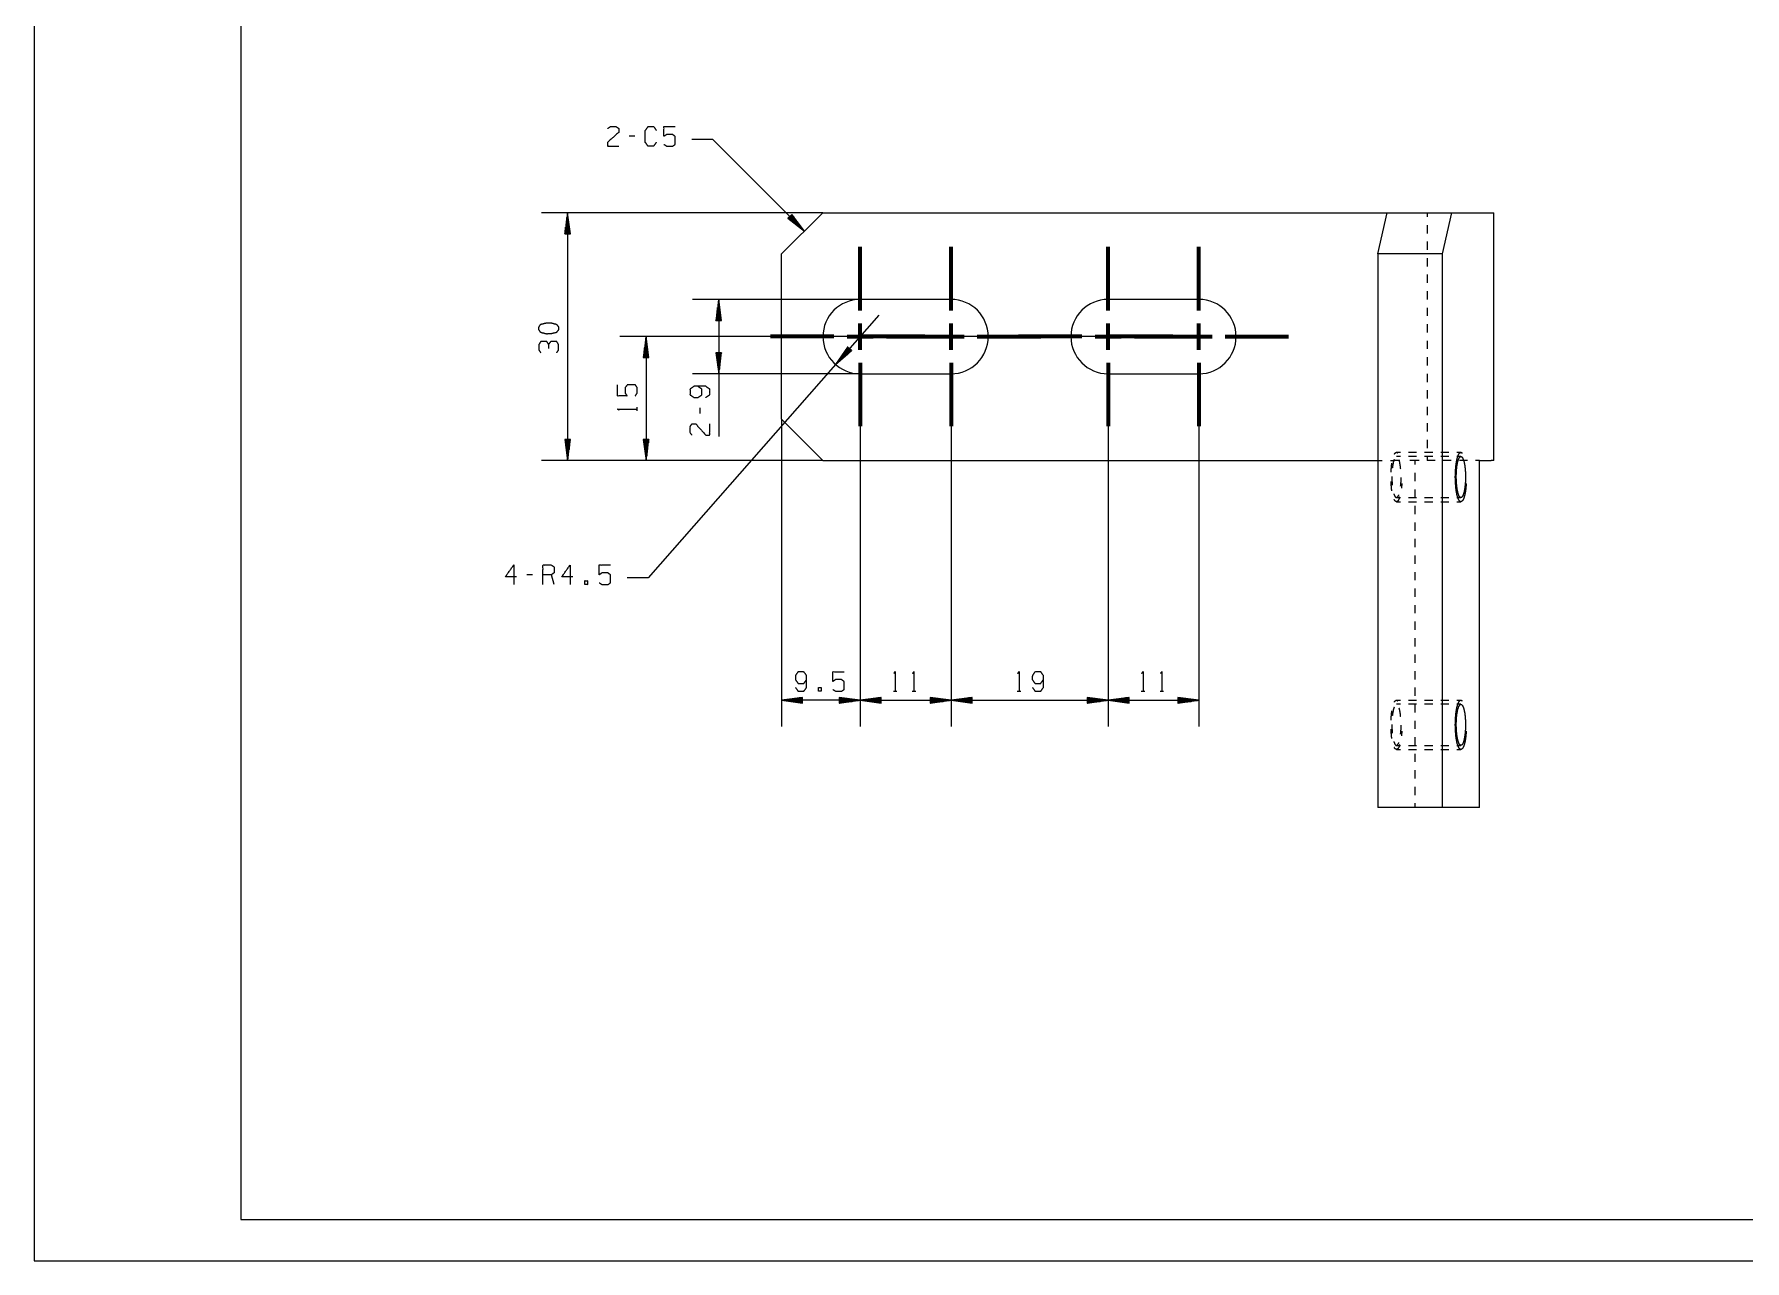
# Model space of a CAD drawing. Header units: millimetres. Extents: x 0 to 420, y 0 to 297.
# Drawn here: x 0 to 207, y 0 to 148.5 of the extents above; entities that cross this region are included whole.
import ezdxf

# ---------------------------------------------------------------- set-up
doc = ezdxf.new("R2010")
doc.units = ezdxf.units.MM
doc.layers.add('1', color=7, linetype='Continuous', true_color=0xffffff)

msp = doc.modelspace()

# ---------------------------------------------------------------- linework, layer by layer
at = {"layer": '1', "color": 132, "linetype": 'Continuous', "lineweight": 18}
for p, q in [((0, 297), (0, 0)), ((25, 292), (25, 5)), ((25, 5), (415, 5)), ((0, 0), (420, 0))]:
    msp.add_line(p, q, dxfattribs=at)
at = {"layer": '1', "color": 95, "linetype": 'Continuous', "lineweight": 18}
for p, q in [((72.69, 136.14), (72.01, 136.14)), ((72.95, 102.9), (72.95, 103.33)), ((80.54, 103.26), (80.54, 102.59)), ((60.3, 83.06), (59.63, 83.06)), ((62.91, 81.86), (62.58, 83.06)), ((103.97, 68.95), (104.4, 68.95)), ((106.25, 68.95), (106.67, 68.95)), ((118.97, 68.95), (119.4, 68.95)), ((133.97, 68.95), (134.4, 68.95)), ((136.25, 68.95), (136.67, 68.95))]:
    msp.add_line(p, q, dxfattribs=at)
at = {"layer": '1', "color": 13, "linetype": 'Continuous', "lineweight": 18}
for p, q in [((82.14, 135.75), (79.6, 135.75)), ((82.14, 135.75), (93.23, 124.66)), ((95.45, 126.89), (61.37, 126.89)), ((64.54, 126.89), (64.21, 124.35)), ((64.47, 124.35), (64.47, 126.31)), ((64.52, 124.35), (64.52, 126.69)), ((64.88, 124.35), (64.54, 126.89)), ((64.54, 126.89), (64.54, 96.89)), ((64.57, 124.35), (64.57, 126.69)), ((64.62, 124.35), (64.62, 126.31)), ((91.67, 126.69), (91.2, 126.22)), ((91.27, 126.3), (91.84, 125.73)), ((91.31, 126.33), (92.15, 125.49)), ((91.34, 126.37), (92.46, 125.25)), ((91.38, 126.4), (92.77, 125.02)), ((91.42, 126.44), (93.08, 124.78)), ((91.45, 126.48), (93.11, 124.82)), ((91.49, 126.51), (92.87, 125.13)), ((91.52, 126.55), (92.64, 125.43)), ((91.56, 126.58), (92.4, 125.74)), ((91.6, 126.62), (92.16, 126.05)), ((91.63, 126.66), (91.93, 126.36)), ((91.67, 126.69), (91.69, 126.67)), ((91.67, 126.69), (91.69, 126.67)), ((93.23, 124.66), (91.67, 126.69)), ((64.21, 124.35), (64.21, 124.38)), ((64.21, 124.35), (64.21, 124.38)), ((64.21, 124.35), (64.88, 124.35)), ((64.26, 124.35), (64.26, 124.76)), ((64.31, 124.35), (64.31, 125.15)), ((64.36, 124.35), (64.36, 125.53)), ((64.42, 124.35), (64.42, 125.92)), ((64.67, 124.35), (64.67, 125.92)), ((64.72, 124.35), (64.72, 125.53)), ((64.77, 124.35), (64.77, 125.15)), ((64.82, 124.35), (64.82, 124.76)), ((64.87, 124.35), (64.87, 124.38)), ((64.87, 124.35), (64.87, 124.38)), ((91.2, 126.22), (91.22, 126.2)), ((91.2, 126.22), (91.22, 126.2)), ((91.2, 126.22), (93.23, 124.66)), ((91.24, 126.26), (91.53, 125.97)), ((99.95, 116.39), (79.65, 116.39)), ((82.83, 116.39), (82.49, 113.85)), ((82.8, 113.85), (82.8, 116.19)), ((83.16, 113.85), (82.83, 116.39)), ((82.83, 116.39), (82.83, 99.8)), ((82.85, 113.85), (82.85, 116.19)), ((102.22, 114.47), (74.31, 82.67)), ((82.5, 113.85), (82.5, 113.88)), ((82.5, 113.85), (82.5, 113.88)), ((82.55, 113.85), (82.55, 114.26)), ((82.6, 113.85), (82.6, 114.65)), ((82.65, 113.85), (82.65, 115.03)), ((82.7, 113.85), (82.7, 115.42)), ((82.75, 113.85), (82.75, 115.81)), ((82.91, 113.85), (82.91, 115.81)), ((82.96, 113.85), (82.96, 115.42)), ((83.01, 113.85), (83.01, 115.03)), ((83.06, 113.85), (83.06, 114.65)), ((83.11, 113.85), (83.11, 114.26)), ((83.16, 113.85), (83.16, 113.88)), ((83.16, 113.85), (83.16, 113.88)), ((130.1, 111.89), (70.87, 111.89)), ((74.05, 111.89), (73.71, 109.35)), ((74.38, 109.35), (74.05, 111.89)), ((74.05, 111.89), (74.05, 96.89)), ((82.49, 113.85), (83.16, 113.85)), ((73.77, 109.35), (73.77, 109.76)), ((73.82, 109.35), (73.82, 110.15)), ((73.87, 109.35), (73.87, 110.53)), ((73.92, 109.35), (73.92, 110.92)), ((73.97, 109.35), (73.97, 111.31)), ((74.02, 109.35), (74.02, 111.69)), ((74.07, 109.35), (74.07, 111.69)), ((74.12, 109.35), (74.12, 111.31)), ((74.17, 109.35), (74.17, 110.92)), ((74.22, 109.35), (74.22, 110.53)), ((74.27, 109.35), (74.27, 110.15)), ((74.33, 109.35), (74.33, 109.76)), ((82.49, 109.93), (82.83, 107.39)), ((83.16, 109.93), (82.49, 109.93)), ((82.5, 109.93), (82.5, 109.89)), ((82.5, 109.93), (82.5, 109.89)), ((82.55, 109.93), (82.55, 109.51)), ((82.6, 109.93), (82.6, 109.12)), ((82.65, 109.93), (82.65, 108.74)), ((82.7, 109.93), (82.7, 108.35)), ((82.75, 109.93), (82.75, 107.96)), ((82.8, 109.93), (82.8, 107.58)), ((82.83, 107.39), (83.16, 109.93)), ((82.85, 109.93), (82.85, 107.58)), ((82.91, 109.93), (82.91, 107.96)), ((82.96, 109.93), (82.96, 108.35)), ((83.01, 109.93), (83.01, 108.74)), ((83.06, 109.93), (83.06, 109.12)), ((83.11, 109.93), (83.11, 109.51)), ((83.16, 109.93), (83.16, 109.89)), ((83.16, 109.93), (83.16, 109.89)), ((98.41, 110.63), (96.98, 108.5)), ((96.98, 108.5), (98.91, 110.19)), ((98.64, 110.43), (97.09, 108.67)), ((98.68, 110.4), (97.13, 108.63)), ((98.6, 110.46), (97.31, 108.99)), ((98.72, 110.36), (97.42, 108.89)), ((98.57, 110.5), (97.53, 109.31)), ((98.76, 110.33), (97.72, 109.14)), ((98.53, 110.53), (97.74, 109.64)), ((98.49, 110.56), (97.96, 109.96)), ((98.79, 110.3), (98.01, 109.4)), ((98.45, 110.6), (98.17, 110.28)), ((98.83, 110.26), (98.3, 109.66)), ((98.41, 110.63), (98.39, 110.61)), ((98.41, 110.63), (98.39, 110.61)), ((98.91, 110.19), (98.41, 110.63)), ((98.87, 110.23), (98.59, 109.91)), ((98.91, 110.19), (98.89, 110.17)), ((98.91, 110.19), (98.89, 110.17)), ((73.71, 109.35), (74.38, 109.35)), ((73.72, 109.35), (73.72, 109.38)), ((73.72, 109.35), (73.72, 109.38)), ((74.38, 109.35), (74.38, 109.38)), ((74.38, 109.35), (74.38, 109.38)), ((99.95, 107.39), (79.65, 107.39)), ((90.45, 101.89), (90.45, 64.68)), ((64.21, 99.43), (64.21, 99.39)), ((64.21, 99.43), (64.21, 99.39)), ((64.21, 99.43), (64.54, 96.89)), ((64.88, 99.43), (64.21, 99.43)), ((64.26, 99.43), (64.26, 99.01)), ((64.31, 99.43), (64.31, 98.62)), ((64.36, 99.43), (64.36, 98.24)), ((64.42, 99.43), (64.42, 97.85)), ((64.47, 99.43), (64.47, 97.46)), ((64.52, 99.43), (64.52, 97.08)), ((64.54, 96.89), (64.88, 99.43)), ((64.57, 99.43), (64.57, 97.08)), ((64.62, 99.43), (64.62, 97.46)), ((64.67, 99.43), (64.67, 97.85)), ((64.72, 99.43), (64.72, 98.24)), ((64.77, 99.43), (64.77, 98.62)), ((64.82, 99.43), (64.82, 99.01)), ((64.87, 99.43), (64.87, 99.39)), ((64.87, 99.43), (64.87, 99.39)), ((73.71, 99.43), (74.05, 96.89)), ((74.38, 99.43), (73.71, 99.43)), ((73.72, 99.43), (73.72, 99.39)), ((73.72, 99.43), (73.72, 99.39)), ((73.77, 99.43), (73.77, 99.01)), ((73.82, 99.43), (73.82, 98.62)), ((73.87, 99.43), (73.87, 98.24)), ((73.92, 99.43), (73.92, 97.85)), ((73.97, 99.43), (73.97, 97.46)), ((74.02, 99.43), (74.02, 97.08)), ((74.05, 96.89), (74.38, 99.43)), ((74.07, 99.43), (74.07, 97.08)), ((74.12, 99.43), (74.12, 97.46)), ((74.17, 99.43), (74.17, 97.85)), ((74.22, 99.43), (74.22, 98.24)), ((74.27, 99.43), (74.27, 98.62)), ((74.33, 99.43), (74.33, 99.01)), ((74.38, 99.43), (74.38, 99.39)), ((74.38, 99.43), (74.38, 99.39)), ((99.95, 101.04), (99.95, 64.68)), ((99.95, 101.04), (99.95, 64.68)), ((110.95, 101.04), (110.95, 64.68)), ((110.95, 101.04), (110.95, 64.68)), ((129.95, 101.04), (129.95, 64.68)), ((129.95, 101.04), (129.95, 64.68)), ((140.95, 101.04), (140.95, 64.68)), ((95.45, 96.89), (61.37, 96.89)), ((95.45, 96.89), (70.87, 96.89)), ((74.31, 82.67), (71.77, 82.67)), ((92.99, 68.19), (90.45, 67.86)), ((90.45, 67.86), (92.99, 67.52)), ((99.95, 67.86), (90.45, 67.86)), ((92.99, 67.88), (90.65, 67.88)), ((92.99, 67.83), (90.65, 67.83)), ((92.99, 67.93), (91.03, 67.93)), ((92.99, 67.78), (91.03, 67.78)), ((92.99, 67.98), (91.42, 67.98)), ((92.99, 67.73), (91.42, 67.73)), ((92.99, 68.04), (91.8, 68.04)), ((92.99, 67.68), (91.8, 67.68)), ((92.99, 68.09), (92.19, 68.09)), ((92.99, 67.63), (92.19, 67.63)), ((92.99, 68.14), (92.58, 68.14)), ((92.99, 67.58), (92.58, 67.58)), ((92.99, 68.19), (92.96, 68.19)), ((92.99, 68.19), (92.96, 68.19)), ((92.99, 67.53), (92.96, 67.53)), ((92.99, 67.53), (92.96, 67.53)), ((92.99, 67.52), (92.99, 68.19)), ((97.41, 68.19), (97.45, 68.19)), ((97.41, 68.19), (97.45, 68.19)), ((97.41, 68.19), (97.41, 67.52)), ((99.95, 67.86), (97.41, 68.19)), ((97.41, 68.14), (97.83, 68.14)), ((97.41, 68.09), (98.22, 68.09)), ((97.41, 68.04), (98.6, 68.04)), ((97.41, 67.98), (98.99, 67.98)), ((97.41, 67.93), (99.37, 67.93)), ((97.41, 67.88), (99.76, 67.88)), ((97.41, 67.52), (99.95, 67.86)), ((97.41, 67.83), (99.76, 67.83)), ((97.41, 67.78), (99.37, 67.78)), ((97.41, 67.73), (98.99, 67.73)), ((97.41, 67.68), (98.6, 67.68)), ((97.41, 67.63), (98.22, 67.63)), ((97.41, 67.58), (97.83, 67.58)), ((97.41, 67.53), (97.45, 67.53)), ((97.41, 67.53), (97.45, 67.53)), ((102.49, 68.19), (99.95, 67.86)), ((99.95, 67.86), (102.49, 67.52)), ((99.95, 67.86), (110.95, 67.86)), ((102.49, 67.88), (100.15, 67.88)), ((102.49, 67.83), (100.15, 67.83)), ((102.49, 67.93), (100.53, 67.93)), ((102.49, 67.78), (100.53, 67.78)), ((102.49, 67.98), (100.92, 67.98)), ((102.49, 67.73), (100.92, 67.73)), ((102.49, 68.04), (101.3, 68.04)), ((102.49, 67.68), (101.3, 67.68)), ((102.49, 68.09), (101.69, 68.09)), ((102.49, 67.63), (101.69, 67.63)), ((102.49, 68.14), (102.08, 68.14)), ((102.49, 67.58), (102.08, 67.58)), ((102.49, 68.19), (102.46, 68.19)), ((102.49, 68.19), (102.46, 68.19)), ((102.49, 67.53), (102.46, 67.53)), ((102.49, 67.53), (102.46, 67.53)), ((102.49, 67.52), (102.49, 68.19)), ((108.41, 68.19), (108.45, 68.19)), ((108.41, 68.19), (108.45, 68.19)), ((108.41, 68.19), (108.41, 67.52)), ((110.95, 67.86), (108.41, 68.19)), ((108.41, 68.14), (108.83, 68.14)), ((108.41, 68.09), (109.22, 68.09)), ((108.41, 68.04), (109.6, 68.04)), ((108.41, 67.98), (109.99, 67.98)), ((108.41, 67.93), (110.37, 67.93)), ((108.41, 67.88), (110.76, 67.88)), ((108.41, 67.52), (110.95, 67.86)), ((108.41, 67.83), (110.76, 67.83)), ((108.41, 67.78), (110.37, 67.78)), ((108.41, 67.73), (109.99, 67.73)), ((108.41, 67.68), (109.6, 67.68)), ((108.41, 67.63), (109.22, 67.63)), ((108.41, 67.58), (108.83, 67.58)), ((108.41, 67.53), (108.45, 67.53)), ((108.41, 67.53), (108.45, 67.53)), ((113.49, 68.19), (110.95, 67.86)), ((110.95, 67.86), (113.49, 67.52)), ((110.95, 67.86), (129.95, 67.86)), ((113.49, 67.88), (111.15, 67.88)), ((113.49, 67.83), (111.15, 67.83)), ((113.49, 67.93), (111.53, 67.93)), ((113.49, 67.78), (111.53, 67.78)), ((113.49, 67.98), (111.92, 67.98)), ((113.49, 67.73), (111.92, 67.73)), ((113.49, 68.04), (112.3, 68.04)), ((113.49, 67.68), (112.3, 67.68)), ((113.49, 68.09), (112.69, 68.09)), ((113.49, 67.63), (112.69, 67.63)), ((113.49, 68.14), (113.08, 68.14)), ((113.49, 67.58), (113.08, 67.58)), ((113.49, 68.19), (113.46, 68.19)), ((113.49, 68.19), (113.46, 68.19)), ((113.49, 67.53), (113.46, 67.53)), ((113.49, 67.53), (113.46, 67.53)), ((113.49, 67.52), (113.49, 68.19)), ((127.41, 68.19), (127.45, 68.19)), ((127.41, 68.19), (127.45, 68.19)), ((127.41, 68.19), (127.41, 67.52)), ((129.95, 67.86), (127.41, 68.19)), ((127.41, 68.14), (127.83, 68.14)), ((127.41, 68.09), (128.22, 68.09)), ((127.41, 68.04), (128.6, 68.04)), ((127.41, 67.98), (128.99, 67.98)), ((127.41, 67.93), (129.37, 67.93)), ((127.41, 67.88), (129.76, 67.88)), ((127.41, 67.52), (129.95, 67.86)), ((127.41, 67.83), (129.76, 67.83)), ((127.41, 67.78), (129.37, 67.78)), ((127.41, 67.73), (128.99, 67.73)), ((127.41, 67.68), (128.6, 67.68)), ((127.41, 67.63), (128.22, 67.63)), ((127.41, 67.58), (127.83, 67.58)), ((127.41, 67.53), (127.45, 67.53)), ((127.41, 67.53), (127.45, 67.53)), ((132.49, 68.19), (129.95, 67.86)), ((129.95, 67.86), (132.49, 67.52)), ((129.95, 67.86), (140.95, 67.86)), ((132.49, 67.88), (130.15, 67.88)), ((132.49, 67.83), (130.15, 67.83)), ((132.49, 67.93), (130.53, 67.93)), ((132.49, 67.78), (130.53, 67.78)), ((132.49, 67.98), (130.92, 67.98)), ((132.49, 67.73), (130.92, 67.73)), ((132.49, 68.04), (131.3, 68.04)), ((132.49, 67.68), (131.3, 67.68)), ((132.49, 68.09), (131.69, 68.09)), ((132.49, 67.63), (131.69, 67.63)), ((132.49, 68.14), (132.08, 68.14)), ((132.49, 67.58), (132.08, 67.58)), ((132.49, 68.19), (132.46, 68.19)), ((132.49, 68.19), (132.46, 68.19)), ((132.49, 67.53), (132.46, 67.53)), ((132.49, 67.53), (132.46, 67.53)), ((132.49, 67.52), (132.49, 68.19)), ((138.41, 68.19), (138.45, 68.19)), ((138.41, 68.19), (138.45, 68.19)), ((138.41, 68.19), (138.41, 67.52)), ((140.95, 67.86), (138.41, 68.19)), ((138.41, 68.14), (138.83, 68.14)), ((138.41, 68.09), (139.22, 68.09)), ((138.41, 68.04), (139.6, 68.04)), ((138.41, 67.98), (139.99, 67.98)), ((138.41, 67.93), (140.37, 67.93)), ((138.41, 67.88), (140.76, 67.88)), ((138.41, 67.52), (140.95, 67.86)), ((138.41, 67.83), (140.76, 67.83)), ((138.41, 67.78), (140.37, 67.78)), ((138.41, 67.73), (139.99, 67.73)), ((138.41, 67.68), (139.6, 67.68)), ((138.41, 67.63), (139.22, 67.63)), ((138.41, 67.58), (138.83, 67.58)), ((138.41, 67.53), (138.45, 67.53)), ((138.41, 67.53), (138.45, 67.53))]:
    msp.add_line(p, q, dxfattribs=at)
at = {"layer": '1', "color": 30, "linetype": 'Continuous', "lineweight": 25}
for p, q in [((95.45, 126.89), (90.45, 121.89)), ((95.45, 126.89), (163.73, 126.89)), ((162.6, 121.89), (163.73, 126.89)), ((163.73, 126.89), (171.52, 126.89)), ((171.52, 126.89), (170.4, 121.89)), ((171.52, 126.89), (176.31, 126.89)), ((176.62, 96.89), (176.62, 126.89)), ((90.45, 101.89), (90.45, 121.89)), ((170.4, 121.89), (162.6, 121.89)), ((162.6, 121.89), (162.6, 54.89)), ((170.4, 121.89), (170.4, 54.89)), ((110.95, 116.39), (99.95, 116.39)), ((140.95, 116.39), (129.95, 116.39)), ((99.95, 107.39), (110.95, 107.39)), ((129.95, 107.39), (140.95, 107.39)), ((90.45, 101.89), (95.45, 96.89)), ((95.45, 96.89), (162.6, 96.89)), ((174.9, 54.89), (174.9, 96.89)), ((174.9, 96.89), (176.31, 96.89)), ((170.4, 54.89), (162.6, 54.89)), ((174.9, 54.89), (170.4, 54.89))]:
    msp.add_line(p, q, dxfattribs=at)
at = {"layer": '1', "color": 43, "linetype": 'Continuous', "lineweight": 18}
for p, q in [((168.62, 126.39), (168.62, 126.89)), ((168.62, 124.39), (168.62, 125.39)), ((168.62, 122.39), (168.62, 123.39)), ((168.62, 120.39), (168.62, 121.39)), ((168.62, 118.39), (168.62, 119.39)), ((168.62, 116.39), (168.62, 117.39)), ((168.62, 114.39), (168.62, 115.39)), ((168.62, 112.39), (168.62, 113.39)), ((168.62, 110.39), (168.62, 111.39)), ((168.62, 108.39), (168.62, 109.39)), ((168.62, 106.39), (168.62, 107.39)), ((168.62, 104.39), (168.62, 105.39)), ((168.62, 102.39), (168.62, 103.39)), ((168.62, 100.39), (168.62, 101.39)), ((168.62, 98.39), (168.62, 99.39)), ((164.85, 97.89), (165.34, 97.89)), ((165.34, 97.39), (164.85, 97.39)), ((166.31, 97.89), (167.29, 97.89)), ((167.29, 97.39), (166.31, 97.39)), ((168.26, 97.89), (169.24, 97.89)), ((169.24, 97.39), (168.26, 97.39)), ((168.62, 96.89), (168.62, 97.39)), ((170.21, 97.89), (171.19, 97.89)), ((171.19, 97.39), (170.21, 97.39)), ((172.16, 97.89), (172.65, 97.89)), ((172.65, 97.39), (172.16, 97.39)), ((162.6, 96.89), (163.11, 96.89)), ((164.11, 96.89), (164.62, 96.89)), ((165.24, 96.89), (164.62, 96.89)), ((167.1, 96.89), (166.48, 96.89)), ((167.1, 96.39), (167.1, 96.89)), ((167.59, 96.89), (167.1, 96.89)), ((167.1, 94.39), (167.1, 95.39)), ((169.54, 96.89), (168.56, 96.89)), ((171.49, 96.89), (170.51, 96.89)), ((173.44, 96.89), (172.46, 96.89)), ((174.9, 96.89), (174.41, 96.89)), ((165.51, 94.11), (165.45, 93.55)), ((167.1, 92.39), (167.1, 93.39)), ((164.85, 92.39), (165.34, 92.39)), ((164.85, 91.89), (165.34, 91.89)), ((166.31, 92.39), (167.29, 92.39)), ((166.31, 91.89), (167.29, 91.89)), ((167.1, 90.39), (167.1, 91.39)), ((168.26, 92.39), (169.24, 92.39)), ((168.26, 91.89), (169.24, 91.89)), ((170.21, 92.39), (171.19, 92.39)), ((170.21, 91.89), (171.19, 91.89)), ((172.16, 92.39), (172.65, 92.39)), ((172.16, 91.89), (172.65, 91.89)), ((167.1, 88.39), (167.1, 89.39)), ((167.1, 86.39), (167.1, 87.39)), ((167.1, 84.39), (167.1, 85.39)), ((167.1, 82.39), (167.1, 83.39)), ((167.1, 80.39), (167.1, 81.39)), ((167.1, 78.39), (167.1, 79.39)), ((167.1, 76.39), (167.1, 77.39)), ((167.1, 74.39), (167.1, 75.39)), ((167.1, 72.39), (167.1, 73.39)), ((167.1, 70.39), (167.1, 71.39)), ((167.1, 68.39), (167.1, 69.39)), ((164.85, 67.89), (165.34, 67.89)), ((165.34, 67.39), (164.85, 67.39)), ((166.31, 67.89), (167.29, 67.89)), ((167.29, 67.39), (166.31, 67.39)), ((167.1, 66.39), (167.1, 67.39)), ((168.26, 67.89), (169.24, 67.89)), ((169.24, 67.39), (168.26, 67.39)), ((170.21, 67.89), (171.19, 67.89)), ((171.19, 67.39), (170.21, 67.39)), ((172.16, 67.89), (172.65, 67.89)), ((172.65, 67.39), (172.16, 67.39)), ((167.1, 64.39), (167.1, 65.39)), ((164.85, 62.39), (165.34, 62.39)), ((165.51, 64.11), (165.45, 63.55)), ((166.31, 62.39), (167.29, 62.39)), ((167.1, 62.39), (167.1, 63.39)), ((168.26, 62.39), (169.24, 62.39)), ((170.21, 62.39), (171.19, 62.39)), ((172.16, 62.39), (172.65, 62.39)), ((164.85, 61.89), (165.34, 61.89)), ((166.31, 61.89), (167.29, 61.89)), ((167.1, 60.39), (167.1, 61.39)), ((168.26, 61.89), (169.24, 61.89)), ((170.21, 61.89), (171.19, 61.89)), ((172.16, 61.89), (172.65, 61.89)), ((167.1, 58.39), (167.1, 59.39)), ((167.1, 56.39), (167.1, 57.39)), ((167.1, 54.89), (167.1, 55.39))]:
    msp.add_line(p, q, dxfattribs=at)
at = {"layer": '1', "color": 252, "linetype": 'Continuous', "lineweight": 70}
for p, q in [((99.95, 115.06), (99.95, 122.74)), ((110.95, 115.06), (110.95, 122.74)), ((129.95, 115.06), (129.95, 122.74)), ((140.95, 115.06), (140.95, 122.74)), ((96.78, 111.89), (89.1, 111.89)), ((98.37, 111.89), (101.54, 111.89)), ((99.95, 110.3), (99.95, 113.47)), ((107.78, 111.89), (100.1, 111.89)), ((103.13, 111.89), (110.8, 111.89)), ((109.37, 111.89), (112.54, 111.89)), ((110.95, 110.3), (110.95, 113.47)), ((114.13, 111.89), (121.8, 111.89)), ((126.78, 111.89), (119.1, 111.89)), ((128.37, 111.89), (131.54, 111.89)), ((129.95, 110.3), (129.95, 113.47)), ((137.78, 111.89), (130.1, 111.89)), ((133.13, 111.89), (140.8, 111.89)), ((139.37, 111.89), (142.54, 111.89)), ((140.95, 110.3), (140.95, 113.47)), ((144.13, 111.89), (151.8, 111.89)), ((99.95, 108.71), (99.95, 101.04)), ((110.95, 108.71), (110.95, 101.04)), ((129.95, 108.71), (129.95, 101.04)), ((140.95, 108.71), (140.95, 101.04))]:
    msp.add_line(p, q, dxfattribs=at)
at = {"layer": '1', "color": 30, "linetype": 'Continuous', "lineweight": 25}
for centre, start, end in [((99.95, 111.89), 90, 270), ((110.95, 111.89), 270, 90), ((129.95, 111.89), 90, 270), ((140.95, 111.89), 270, 90)]:
    msp.add_arc(centre, 4.5, start, end, dxfattribs=at)
at = {"layer": '1', "color": 95, "linetype": 'Continuous', "lineweight": 18}
for points, knots in [([(69.4, 137.09), (69.72, 137.31), (70.41, 137.31), (70.74, 137.09), (70.74, 136.61), (69.38, 135.41), (69.4, 134.94), (70.74, 134.94)], [0, 0, 0.069694, 0.192978, 0.265275, 0.350228, 0.674741, 0.759753, 1, 1]), ([(75.28, 135.41), (74.94, 134.94), (74.29, 134.94), (73.95, 135.41), (73.95, 136.84), (74.29, 137.31), (74.96, 137.31), (75.3, 136.84)], [0, 0, 0.114568, 0.243366, 0.357934, 0.638582, 0.753152, 0.88543, 1, 1]), ([(76.21, 135.16), (76.55, 134.94), (77.24, 134.94), (77.57, 135.16), (77.57, 136.11), (77.24, 136.36), (76.55, 136.36), (76.21, 136.14), (76.21, 137.31), (77.57, 137.31)], [0, 0, 0.062228, 0.168344, 0.230571, 0.376815, 0.441264, 0.54738, 0.609608, 0.79049, 1, 1]), ([(63.45, 113.05), (63.2, 113.39), (62.5, 113.56), (62.03, 113.56), (61.3, 113.39), (61.08, 113.05), (61.08, 112.72), (61.3, 112.38), (62.03, 112.2), (62.5, 112.22), (63.2, 112.38), (63.45, 112.72), (63.45, 113.05)], [0, 0, 0.067526, 0.183972, 0.260584, 0.380944, 0.446142, 0.500306, 0.565504, 0.685863, 0.762528, 0.87831, 0.945835, 1, 1]), ([(62.25, 110.95), (62.03, 111.29), (61.3, 111.29), (61.08, 110.95), (61.08, 110.26), (61.3, 109.93)], [0, 0, 0.153878, 0.429854, 0.583731, 0.846127, 1, 1]), ([(63.23, 109.94), (63.45, 110.26), (63.45, 110.95), (63.23, 111.29), (62.5, 111.29), (62.25, 110.95), (62.25, 110.44)], [0, 0, 0.12412, 0.343686, 0.472447, 0.703379, 0.836734, 1, 1]), ([(72.73, 104.7), (72.95, 105.04), (72.95, 105.73), (72.73, 106.06), (71.78, 106.06), (71.53, 105.73), (71.53, 105.04), (71.75, 104.7), (70.58, 104.7), (70.58, 106.06)], [0, 0, 0.062228, 0.168344, 0.230572, 0.376816, 0.441265, 0.547381, 0.609609, 0.790489, 1, 1]), ([(81.26, 104.53), (81.74, 104.84), (81.74, 105.53), (81.26, 105.87), (79.84, 105.87), (79.36, 105.53), (79.36, 104.84), (79.84, 104.53), (80.31, 104.51), (80.79, 104.84), (80.79, 105.53), (80.31, 105.87)], [0, 0, 0.076856, 0.169524, 0.247728, 0.439296, 0.5175, 0.610168, 0.687024, 0.750924, 0.829128, 0.921796, 1, 1]), ([(70.78, 102.97), (70.58, 103.12), (72.95, 103.12)], [0, 0, 0.093489, 1, 1]), ([(79.59, 99.97), (79.36, 100.29), (79.36, 100.98), (79.59, 101.32), (80.06, 101.32), (81.26, 99.96), (81.74, 99.97), (81.74, 101.32)], [0, 0, 0.069693, 0.192977, 0.265273, 0.350228, 0.674741, 0.759753, 1, 1]), ([(58.36, 82.81), (57.02, 82.81), (58.03, 84.24), (58.03, 81.86)], [0, 0, 0.245869, 0.565295, 1, 1]), ([(61.57, 81.86), (61.57, 84.24), (62.58, 84.24), (62.91, 84.01), (62.91, 83.29), (62.58, 83.06), (61.57, 83.06)], [0, 0, 0.400951, 0.571035, 0.639278, 0.761673, 0.829916, 1, 1]), ([(65.19, 82.81), (63.85, 82.81), (64.85, 84.24), (64.85, 81.86)], [0, 0, 0.245869, 0.565295, 1, 1]), ([(68.38, 82.09), (68.72, 81.86), (69.41, 81.86), (69.74, 82.09), (69.74, 83.04), (69.41, 83.29), (68.72, 83.29), (68.38, 83.06), (68.38, 84.24), (69.74, 84.24)], [0, 0, 0.062228, 0.168344, 0.230572, 0.376816, 0.441265, 0.547381, 0.609609, 0.79049, 1, 1]), ([(66.62, 81.86), (66.95, 81.86), (66.95, 82.34), (66.62, 82.34), (66.62, 81.86)], [0, 0, 0.207088, 0.5, 0.707088, 1, 1]), ([(92.12, 69.42), (92.44, 68.95), (93.13, 68.95), (93.47, 69.42), (93.47, 70.85), (93.13, 71.32), (92.44, 71.32), (92.12, 70.85), (92.11, 70.37), (92.44, 69.9), (93.13, 69.9), (93.47, 70.37)], [0, 0, 0.076855, 0.169525, 0.247728, 0.439296, 0.517499, 0.610169, 0.687024, 0.750924, 0.829127, 0.921797, 1, 1]), ([(96.66, 69.17), (97, 68.95), (97.68, 68.95), (98.02, 69.17), (98.02, 70.12), (97.68, 70.37), (97, 70.37), (96.66, 70.15), (96.66, 71.32), (98.02, 71.32)], [0, 0, 0.062228, 0.168344, 0.230572, 0.376816, 0.441265, 0.547381, 0.609609, 0.790489, 1, 1]), ([(104.04, 71.12), (104.18, 71.32), (104.18, 68.95)], [0, 0, 0.093489, 1, 1]), ([(106.32, 71.12), (106.46, 71.32), (106.46, 68.95)], [0, 0, 0.093489, 1, 1]), ([(119.04, 71.12), (119.18, 71.32), (119.18, 68.95)], [0, 0, 0.093489, 1, 1]), ([(120.79, 69.42), (121.11, 68.95), (121.8, 68.95), (122.13, 69.42), (122.13, 70.85), (121.8, 71.32), (121.11, 71.32), (120.79, 70.85), (120.77, 70.37), (121.11, 69.9), (121.8, 69.9), (122.13, 70.37)], [0, 0, 0.076856, 0.169525, 0.247728, 0.439296, 0.5175, 0.610168, 0.687025, 0.750925, 0.829128, 0.921797, 1, 1]), ([(134.04, 71.12), (134.18, 71.32), (134.18, 68.95)], [0, 0, 0.093489, 1, 1]), ([(136.32, 71.12), (136.46, 71.32), (136.46, 68.95)], [0, 0, 0.093489, 1, 1]), ([(94.9, 68.95), (95.23, 68.95), (95.23, 69.42), (94.9, 69.42), (94.9, 68.95)], [0, 0, 0.207088, 0.5, 0.707088, 1, 1])]:
    msp.add_open_spline(points, degree=1, knots=knots, dxfattribs=at)
at = {"layer": '1', "color": 30, "linetype": 'Continuous', "lineweight": 25}
for points in [[(176.31, 126.89), (176.62, 126.89)], [(176.62, 96.89), (176.31, 96.89)]]:
    msp.add_open_spline(points, degree=1, dxfattribs=at)
at = {"layer": '1', "color": 43, "linetype": 'Continuous', "lineweight": 18}
for points, knots in [([(164.6, 97.65), (164.68, 97.78), (164.85, 97.89), (165.03, 97.78)], [0, 0, 0.276271, 0.638136, 1, 1]), ([(164.2, 95.47), (164.2, 95.66), (164.27, 96.39), (164.3, 96.58)], [0, 0, 0.175702, 0.825369, 1, 1]), ([(164.57, 97.03), (164.47, 96.71), (164.37, 96.16), (164.35, 96)], [0, 0, 0.315744, 0.849207, 1, 1]), ([(165.36, 95.88), (165.31, 96.32), (165.21, 96.84), (165.17, 96.92)], [0, 0, 0.411054, 0.913251, 1, 1]), ([(164.29, 93.23), (164.27, 93.39), (164.2, 94.11), (164.19, 94.35)], [0, 0, 0.137068, 0.786738, 1, 1]), ([(164.29, 94.94), (164.29, 94.79), (164.32, 94.09), (164.34, 93.89)], [0, 0, 0.143642, 0.806168, 1, 1]), ([(165.35, 93.77), (165.4, 94.27), (165.41, 94.83)], [0, 0, 0.474198, 1, 1]), ([(164.53, 92.85), (164.64, 92.57), (164.79, 92.4)], [0, 0, 0.558533, 1, 1]), ([(165.24, 92.46), (165.19, 92.29), (165.03, 91.99), (164.85, 91.89), (164.68, 91.99), (164.58, 92.16)], [0, 0, 0.157529, 0.462435, 0.64337, 0.824306, 1, 1]), ([(164.79, 92.4), (164.95, 92.43), (165.11, 92.65), (165.14, 92.74)], [0, 0, 0.306837, 0.822237, 1, 1]), ([(164.2, 65.47), (164.2, 65.66), (164.27, 66.39), (164.3, 66.58)], [0, 0, 0.175698, 0.825368, 1, 1]), ([(164.57, 67.03), (164.47, 66.71), (164.37, 66.16), (164.35, 66)], [0, 0, 0.315747, 0.849211, 1, 1]), ([(164.6, 67.65), (164.68, 67.78), (164.85, 67.89), (165.03, 67.78)], [0, 0, 0.276266, 0.638133, 1, 1]), ([(165.36, 65.88), (165.31, 66.32), (165.21, 66.84), (165.17, 66.92)], [0, 0, 0.411061, 0.913251, 1, 1]), ([(164.29, 63.23), (164.27, 63.39), (164.2, 64.11), (164.19, 64.35)], [0, 0, 0.137068, 0.786743, 1, 1]), ([(164.29, 64.94), (164.29, 64.79), (164.32, 64.09), (164.34, 63.89)], [0, 0, 0.143647, 0.806168, 1, 1]), ([(165.35, 63.77), (165.4, 64.27), (165.41, 64.83)], [0, 0, 0.474196, 1, 1]), ([(164.53, 62.85), (164.64, 62.57), (164.79, 62.4)], [0, 0, 0.558529, 1, 1]), ([(165.24, 62.46), (165.19, 62.29), (165.03, 61.99), (164.85, 61.89), (164.68, 61.99), (164.58, 62.16)], [0, 0, 0.157533, 0.462437, 0.64337, 0.824303, 1, 1]), ([(164.79, 62.4), (164.95, 62.43), (165.11, 62.65), (165.14, 62.74)], [0, 0, 0.306839, 0.822244, 1, 1])]:
    msp.add_open_spline(points, degree=1, knots=knots, dxfattribs=at)
at = {"layer": '1', "color": 30, "linetype": 'Continuous', "lineweight": 13}
for points, knots in [([(173.3, 94.11), (173.23, 93.39), (173.13, 92.76), (172.99, 92.29), (172.82, 91.99), (172.65, 91.89), (172.47, 91.99), (172.31, 92.29), (172.17, 92.76), (172.06, 93.39), (172, 94.11), (171.97, 94.89), (172, 95.66), (172.06, 96.39), (172.17, 97.01), (172.31, 97.48), (172.47, 97.78), (172.65, 97.89), (172.82, 97.78)], [0, 0, 0.081209, 0.151671, 0.207191, 0.245305, 0.267921, 0.290538, 0.328651, 0.384172, 0.454634, 0.535843, 0.622653, 0.709463, 0.790672, 0.861133, 0.916654, 0.954767, 0.977384, 1, 1]), ([(173.3, 64.11), (173.23, 63.39), (173.13, 62.76), (172.99, 62.29), (172.82, 61.99), (172.65, 61.89), (172.47, 61.99), (172.31, 62.29), (172.17, 62.76), (172.06, 63.39), (172, 64.11), (171.97, 64.89), (172, 65.66), (172.06, 66.39), (172.17, 67.01), (172.31, 67.48), (172.47, 67.78), (172.65, 67.89), (172.82, 67.78)], [0, 0, 0.081209, 0.15167, 0.207192, 0.245305, 0.267921, 0.290538, 0.328651, 0.384172, 0.454634, 0.535843, 0.622652, 0.709462, 0.790671, 0.861132, 0.916654, 0.954766, 0.977383, 1, 1])]:
    msp.add_open_spline(points, degree=1, knots=knots, dxfattribs=at)
at = {"layer": '1', "color": 30, "linetype": 'Continuous', "lineweight": 25}
for points, knots in [([(172.59, 92.4), (172.75, 92.43), (172.9, 92.65), (173.03, 93.06), (173.13, 93.61), (173.19, 94.27), (173.21, 94.98), (173.18, 95.68), (173.11, 96.32), (173, 96.84), (172.86, 97.2), (172.71, 97.37), (172.55, 97.34), (172.4, 97.12), (172.26, 96.71), (172.16, 96.16), (172.1, 95.5), (172.09, 94.79), (172.12, 94.09), (172.19, 93.45), (172.3, 92.94), (172.43, 92.57), (172.59, 92.4)], [0, 0, 0.015342, 0.041112, 0.081575, 0.13492, 0.19742, 0.264364, 0.330616, 0.391105, 0.441326, 0.477926, 0.5, 0.515342, 0.541112, 0.581574, 0.63492, 0.697419, 0.764364, 0.830617, 0.891106, 0.941325, 0.977926, 1, 1]), ([(172.59, 62.4), (172.75, 62.43), (172.9, 62.65), (173.03, 63.06), (173.13, 63.61), (173.19, 64.27), (173.21, 64.98), (173.18, 65.68), (173.11, 66.32), (173, 66.84), (172.86, 67.2), (172.71, 67.37), (172.55, 67.34), (172.4, 67.12), (172.26, 66.71), (172.16, 66.16), (172.1, 65.5), (172.09, 64.79), (172.12, 64.09), (172.19, 63.45), (172.3, 62.94), (172.43, 62.57), (172.59, 62.4)], [0, 0, 0.015342, 0.041112, 0.081574, 0.13492, 0.197419, 0.264364, 0.330617, 0.391106, 0.441325, 0.477926, 0.5, 0.515342, 0.541112, 0.581574, 0.63492, 0.697419, 0.764364, 0.830617, 0.891106, 0.941325, 0.977926, 1, 1])]:
    msp.add_open_spline(points, degree=1, knots=knots, dxfattribs=at)

doc.saveas('drawing.dxf')
